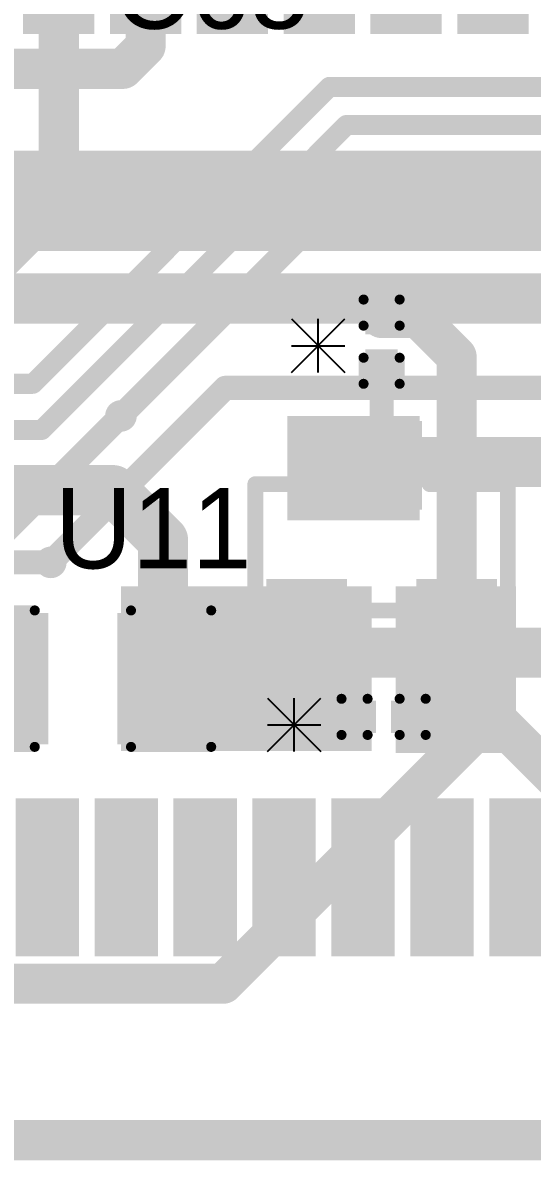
# Model space of a CAD drawing. Header units: millimetres. Extents: x 0.85 to 4.91, y 0.77 to 5.15.
# Drawn here: x 2.192 to 2.446, y 3.583 to 4.15 of the extents above; entities that cross this region are included whole.
import ezdxf

# ---------------------------------------------------------------- set-up
doc = ezdxf.new("R2010")
doc.units = ezdxf.units.MM
doc.header["$MEASUREMENT"] = 0
for name, color, linetype in [('BottomLayer', 5, 'Continuous'), ('BottomPaste', 16, 'Continuous'), ('BottomSolder', 6, 'Continuous'), ('MultiLayer', 9, 'Continuous'), ('TopLayer', 1, 'Continuous'), ('TopOverlay', 2, 'Continuous'), ('TopPaste', 8, 'Continuous'), ('TopSolder', 216, 'Continuous'), ('ViaHoleLayer', 16, 'Continuous')]:
    doc.layers.add(name, color=color, linetype=linetype)

# ---------------------------------------------------------------- blocks, each defined once
blk = doc.blocks.new('S5P4418_B_8')
at = {"layer": 'BottomLayer'}
for points in [[(-0.51181, 1.02756), (-0.51181, 0.98032), (-0.48425, 1.02756), (-0.48425, 0.98032)], [(-0.4685, 1.02756), (-0.4685, 0.98032), (-0.44094, 1.02756), (-0.44094, 0.98032)], [(-0.4252, 1.02756), (-0.4252, 0.98032), (-0.39764, 1.02756), (-0.39764, 0.98032)], [(-0.38189, 1.02756), (-0.38189, 0.98032), (-0.35433, 1.02756), (-0.35433, 0.98032)], [(-0.33858, 1.02756), (-0.33858, 0.98032), (-0.31102, 1.02756), (-0.31102, 0.98032)], [(-0.29528, 1.02756), (-0.29528, 0.98032), (-0.26772, 1.02756), (-0.26772, 0.98032)]]:
    blk.add_solid(points, dxfattribs=at)
at = {"layer": 'BottomPaste'}
for points in [[(-0.51181, 1.02756), (-0.51181, 0.98032), (-0.48425, 1.02756), (-0.48425, 0.98032)], [(-0.4685, 1.02756), (-0.4685, 0.98032), (-0.44094, 1.02756), (-0.44094, 0.98032)], [(-0.4252, 1.02756), (-0.4252, 0.98032), (-0.39764, 1.02756), (-0.39764, 0.98032)], [(-0.38189, 1.02756), (-0.38189, 0.98032), (-0.35433, 1.02756), (-0.35433, 0.98032)], [(-0.33858, 1.02756), (-0.33858, 0.98032), (-0.31102, 1.02756), (-0.31102, 0.98032)], [(-0.29528, 1.02756), (-0.29528, 0.98032), (-0.26772, 1.02756), (-0.26772, 0.98032)]]:
    blk.add_solid(points, dxfattribs=at)
at = {"layer": 'BottomSolder'}
for points in [[(-0.51581, 1.03156), (-0.51581, 0.97632), (-0.48025, 1.03156), (-0.48025, 0.97632)], [(-0.4725, 1.03156), (-0.4725, 0.97632), (-0.43694, 1.03156), (-0.43694, 0.97632)], [(-0.4292, 1.03156), (-0.4292, 0.97632), (-0.39364, 1.03156), (-0.39364, 0.97632)], [(-0.38589, 1.03156), (-0.38589, 0.97632), (-0.35033, 1.03156), (-0.35033, 0.97632)], [(-0.34258, 1.03156), (-0.34258, 0.97632), (-0.30702, 1.03156), (-0.30702, 0.97632)], [(-0.29928, 1.03156), (-0.29928, 0.97632), (-0.26372, 1.03156), (-0.26372, 0.97632)]]:
    blk.add_solid(points, dxfattribs=at)
blk = doc.blocks.new('SIM7100AS2_10671_133')
at = {"layer": 'TopLayer'}
for points in [[(-0.22835, 0.62992), (-0.22835, 0.55906), (-0.20472, 0.62992), (-0.20472, 0.55906)], [(-0.18898, 0.62992), (-0.18898, 0.55906), (-0.16535, 0.62992), (-0.16535, 0.55906)], [(-0.14961, 0.62992), (-0.14961, 0.55906), (-0.12598, 0.62992), (-0.12598, 0.55906)], [(-0.11024, 0.62992), (-0.11024, 0.55906), (-0.08661, 0.62992), (-0.08661, 0.55906)], [(-0.07087, 0.62992), (-0.07087, 0.55906), (-0.04724, 0.62992), (-0.04724, 0.55906)], [(-0.0315, 0.62992), (-0.0315, 0.55906), (-0.00787, 0.62992), (-0.00787, 0.55906)], [(0.00787, 0.62992), (0.00787, 0.55906), (0.0315, 0.62992), (0.0315, 0.55906)]]:
    blk.add_solid(points, dxfattribs=at)
at = {"layer": 'TopPaste'}
for points in [[(-0.22835, 0.62992), (-0.22835, 0.55906), (-0.20472, 0.62992), (-0.20472, 0.55906)], [(-0.18898, 0.62992), (-0.18898, 0.55906), (-0.16535, 0.62992), (-0.16535, 0.55906)], [(-0.14961, 0.62992), (-0.14961, 0.55906), (-0.12598, 0.62992), (-0.12598, 0.55906)], [(-0.11024, 0.62992), (-0.11024, 0.55906), (-0.08661, 0.62992), (-0.08661, 0.55906)], [(-0.07087, 0.62992), (-0.07087, 0.55906), (-0.04724, 0.62992), (-0.04724, 0.55906)], [(-0.0315, 0.62992), (-0.0315, 0.55906), (-0.00787, 0.62992), (-0.00787, 0.55906)], [(0.00787, 0.62992), (0.00787, 0.55906), (0.0315, 0.62992), (0.0315, 0.55906)]]:
    blk.add_solid(points, dxfattribs=at)
at = {"layer": 'TopSolder'}
for points in [[(-0.23235, 0.63392), (-0.23235, 0.55506), (-0.20072, 0.63392), (-0.20072, 0.55506)], [(-0.19298, 0.63392), (-0.19298, 0.55506), (-0.16135, 0.63392), (-0.16135, 0.55506)], [(-0.15361, 0.63392), (-0.15361, 0.55506), (-0.12198, 0.63392), (-0.12198, 0.55506)], [(-0.11424, 0.63392), (-0.11424, 0.55506), (-0.08261, 0.63392), (-0.08261, 0.55506)], [(-0.07487, 0.63392), (-0.07487, 0.55506), (-0.04324, 0.63392), (-0.04324, 0.55506)], [(-0.0355, 0.63392), (-0.0355, 0.55506), (-0.00387, 0.63392), (-0.00387, 0.55506)], [(0.00387, 0.63392), (0.00387, 0.55506), (0.0355, 0.63392), (0.0355, 0.55506)]]:
    blk.add_solid(points, dxfattribs=at)
blk = doc.blocks.new('SOT_23_135')
at = {"layer": 'TopLayer'}
for points in [[(-0.01614, 0.02126), (0.01614, 0.02126), (-0.01614, 0.05748), (0.01614, 0.05748)], [(-0.05354, -0.05748), (-0.02126, -0.05748), (-0.05354, -0.02126), (-0.02126, -0.02126)], [(0.02126, -0.05748), (0.05354, -0.05748), (0.02126, -0.02126), (0.05354, -0.02126)]]:
    blk.add_solid(points, dxfattribs=at)
at = {"layer": 'TopOverlay', "const_width": 0.00787}
for points in [[(-0.063, -0.03), (-0.063, 0.03)], [(-0.063, 0.03), (-0.024, 0.03)], [(0.024, 0.03), (0.063, 0.03)], [(0.063, -0.03), (0.063, 0.03)], [(-0.013, -0.033), (0.013, -0.033)]]:
    blk.add_lwpolyline(points, dxfattribs=at)
at = {"layer": 'TopOverlay'}
for points, const_width in [([(-0.06497, 0.03, 1), (-0.06103, 0.03, 1)], 0.00394), ([(-0.06497, 0.03, 1), (-0.06103, 0.03, 1)], 0.00394), ([(-0.02597, 0.03, 1), (-0.02203, 0.03, 1)], 0.00394), ([(0.02203, 0.03, 1), (0.02597, 0.03, 1)], 0.00394), ([(0.06103, 0.03, 1), (0.06497, 0.03, 1)], 0.00394), ([(0.06103, 0.03, 1), (0.06497, 0.03, 1)], 0.00394), ([(-0.06497, -0.03, 1), (-0.06103, -0.03, 1)], 0.00394), ([(0.06103, -0.03, 1), (0.06497, -0.03, 1)], 0.00394), ([(-0.01497, -0.033, 1), (-0.01103, -0.033, 1)], 0.00394), ([(0.01103, -0.033, 1), (0.01497, -0.033, 1)], 0.00394), ([(-0.06439, -0.045, 1), (-0.07161, -0.045, 1)], 0.01), ([(-0.07411, -0.045, 1), (-0.06911, -0.045, 1)], 0.005), ([(-0.06689, -0.045, 1), (-0.06189, -0.045, 1)], 0.005)]:
    blk.add_lwpolyline(points, format="xyb", close=True, dxfattribs=dict(at, const_width=const_width))
at = {"layer": 'TopPaste'}
for points in [[(-0.01614, 0.02126), (0.01614, 0.02126), (-0.01614, 0.05748), (0.01614, 0.05748)], [(-0.05354, -0.05748), (-0.02126, -0.05748), (-0.05354, -0.02126), (-0.02126, -0.02126)], [(0.02126, -0.05748), (0.05354, -0.05748), (0.02126, -0.02126), (0.05354, -0.02126)]]:
    blk.add_solid(points, dxfattribs=at)
at = {"layer": 'TopSolder'}
for points in [[(-0.02014, 0.01726), (0.02014, 0.01726), (-0.02014, 0.06148), (0.02014, 0.06148)], [(-0.05754, -0.06148), (-0.01726, -0.06148), (-0.05754, -0.01726), (-0.01726, -0.01726)], [(0.01726, -0.06148), (0.05754, -0.06148), (0.01726, -0.01726), (0.05754, -0.01726)]]:
    blk.add_solid(points, dxfattribs=at)
blk = doc.blocks.new('CAP_0201_224')
at = {"layer": 'TopLayer'}
for points in [[(-0.01772, -0.00591), (-0.00591, -0.00591), (-0.01772, 0.00591), (-0.00591, 0.00591)], [(0.00591, -0.00591), (0.01772, -0.00591), (0.00591, 0.00591), (0.01772, 0.00591)]]:
    blk.add_solid(points, dxfattribs=at)
at = {"layer": 'TopOverlay', "const_width": 0.005}
for points in [[(-0.021, 0.009), (-0.008, 0.009)], [(-0.021, 0.009), (-0.021, -0.009)], [(0.008, 0.009), (0.021, 0.009)], [(0.021, 0.009), (0.021, -0.009)], [(-0.021, -0.009), (-0.008, -0.009)], [(0.008, -0.009), (0.021, -0.009)]]:
    blk.add_lwpolyline(points, dxfattribs=at)
at = {"layer": 'TopOverlay', "const_width": 0.0025}
for points in [[(-0.02225, 0.009, 1), (-0.01975, 0.009, 1)], [(-0.02225, 0.009, 1), (-0.01975, 0.009, 1)], [(-0.00925, 0.009, 1), (-0.00675, 0.009, 1)], [(0.00675, 0.009, 1), (0.00925, 0.009, 1)], [(0.01975, 0.009, 1), (0.02225, 0.009, 1)], [(0.01975, 0.009, 1), (0.02225, 0.009, 1)], [(-0.02225, -0.009, 1), (-0.01975, -0.009, 1)], [(-0.02225, -0.009, 1), (-0.01975, -0.009, 1)], [(-0.00925, -0.009, 1), (-0.00675, -0.009, 1)], [(0.00675, -0.009, 1), (0.00925, -0.009, 1)], [(0.01975, -0.009, 1), (0.02225, -0.009, 1)], [(0.01975, -0.009, 1), (0.02225, -0.009, 1)]]:
    blk.add_lwpolyline(points, format="xyb", close=True, dxfattribs=at)
at = {"layer": 'TopPaste'}
for points in [[(-0.01772, -0.00591), (-0.00591, -0.00591), (-0.01772, 0.00591), (-0.00591, 0.00591)], [(0.00591, -0.00591), (0.01772, -0.00591), (0.00591, 0.00591), (0.01772, 0.00591)]]:
    blk.add_solid(points, dxfattribs=at)
at = {"layer": 'TopSolder'}
for points in [[(-0.01988, -0.00807), (-0.00374, -0.00807), (-0.01988, 0.00807), (-0.00374, 0.00807)], [(0.00374, -0.00807), (0.01988, -0.00807), (0.00374, 0.00807), (0.01988, 0.00807)]]:
    blk.add_solid(points, dxfattribs=at)
blk = doc.blocks.new('CAP_0201_225')
at = {"layer": 'TopLayer'}
for points in [[(-0.01772, -0.00591), (-0.00591, -0.00591), (-0.01772, 0.00591), (-0.00591, 0.00591)], [(0.00591, -0.00591), (0.01772, -0.00591), (0.00591, 0.00591), (0.01772, 0.00591)]]:
    blk.add_solid(points, dxfattribs=at)
at = {"layer": 'TopOverlay', "const_width": 0.005}
for points in [[(-0.021, 0.009), (-0.008, 0.009)], [(-0.021, -0.009), (-0.021, 0.009)], [(0.008, 0.009), (0.021, 0.009)], [(0.021, -0.009), (0.021, 0.009)], [(-0.021, -0.009), (-0.008, -0.009)], [(0.008, -0.009), (0.021, -0.009)]]:
    blk.add_lwpolyline(points, dxfattribs=at)
at = {"layer": 'TopOverlay', "const_width": 0.0025}
for points in [[(-0.02225, 0.009, 1), (-0.01975, 0.009, 1)], [(-0.02225, 0.009, 1), (-0.01975, 0.009, 1)], [(-0.00925, 0.009, 1), (-0.00675, 0.009, 1)], [(0.00675, 0.009, 1), (0.00925, 0.009, 1)], [(0.01975, 0.009, 1), (0.02225, 0.009, 1)], [(0.01975, 0.009, 1), (0.02225, 0.009, 1)], [(-0.02225, -0.009, 1), (-0.01975, -0.009, 1)], [(-0.02225, -0.009, 1), (-0.01975, -0.009, 1)], [(-0.00925, -0.009, 1), (-0.00675, -0.009, 1)], [(0.00675, -0.009, 1), (0.00925, -0.009, 1)], [(0.01975, -0.009, 1), (0.02225, -0.009, 1)], [(0.01975, -0.009, 1), (0.02225, -0.009, 1)]]:
    blk.add_lwpolyline(points, format="xyb", close=True, dxfattribs=at)
at = {"layer": 'TopPaste'}
for points in [[(-0.01772, -0.00591), (-0.00591, -0.00591), (-0.01772, 0.00591), (-0.00591, 0.00591)], [(0.00591, -0.00591), (0.01772, -0.00591), (0.00591, 0.00591), (0.01772, 0.00591)]]:
    blk.add_solid(points, dxfattribs=at)
at = {"layer": 'TopSolder'}
for points in [[(-0.01988, -0.00807), (-0.00374, -0.00807), (-0.01988, 0.00807), (-0.00374, 0.00807)], [(0.00374, -0.00807), (0.01988, -0.00807), (0.00374, 0.00807), (0.01988, 0.00807)]]:
    blk.add_solid(points, dxfattribs=at)
blk = doc.blocks.new('C__0805_248')
at = {"layer": 'TopLayer'}
for points in [[(-0.06, -0.03), (-0.02, -0.03), (-0.06, 0.03), (-0.02, 0.03)], [(0.02, -0.03), (0.06, -0.03), (0.02, 0.03), (0.06, 0.03)]]:
    blk.add_solid(points, dxfattribs=at)
at = {"layer": 'TopOverlay', "const_width": 0.005}
for points in [[(-0.064, 0.034), (-0.064, -0.034)], [(-0.024, 0.034), (-0.064, 0.034)], [(0.064, 0.034), (0.024, 0.034)], [(0.064, 0.034), (0.064, -0.034)], [(-0.024, -0.034), (-0.064, -0.034)], [(0.064, -0.034), (0.024, -0.034)]]:
    blk.add_lwpolyline(points, dxfattribs=at)
at = {"layer": 'TopOverlay', "const_width": 0.0025}
for points in [[(-0.06525, 0.034, 1), (-0.06275, 0.034, 1)], [(-0.06525, 0.034, 1), (-0.06275, 0.034, 1)], [(-0.02525, 0.034, 1), (-0.02275, 0.034, 1)], [(0.02275, 0.034, 1), (0.02525, 0.034, 1)], [(0.06275, 0.034, 1), (0.06525, 0.034, 1)], [(0.06275, 0.034, 1), (0.06525, 0.034, 1)], [(-0.06525, -0.034, 1), (-0.06275, -0.034, 1)], [(-0.06525, -0.034, 1), (-0.06275, -0.034, 1)], [(-0.02525, -0.034, 1), (-0.02275, -0.034, 1)], [(0.02275, -0.034, 1), (0.02525, -0.034, 1)], [(0.06275, -0.034, 1), (0.06525, -0.034, 1)], [(0.06275, -0.034, 1), (0.06525, -0.034, 1)]]:
    blk.add_lwpolyline(points, format="xyb", close=True, dxfattribs=at)
at = {"layer": 'TopPaste'}
for points in [[(-0.06, -0.03), (-0.02, -0.03), (-0.06, 0.03), (-0.02, 0.03)], [(0.02, -0.03), (0.06, -0.03), (0.02, 0.03), (0.06, 0.03)]]:
    blk.add_solid(points, dxfattribs=at)
at = {"layer": 'TopSolder'}
for points in [[(-0.06276, -0.03276), (-0.01724, -0.03276), (-0.06276, 0.03276), (-0.01724, 0.03276)], [(0.01724, -0.03276), (0.06276, -0.03276), (0.01724, 0.03276), (0.06276, 0.03276)]]:
    blk.add_solid(points, dxfattribs=at)

msp = doc.modelspace()

# ---------------------------------------------------------------- linework, layer by layer
at = {"layer": 'BottomLayer'}
for points, const_width in [([(2.25328, 4.13828), (2.25328, 4.17194)], 0.02), ([(2.242, 4.127), (2.25328, 4.13828)], 0.02), ([(2.103, 4.127), (2.242, 4.127)], 0.02), ([(2.07398, 4.06125), (3.537, 4.06125)], 0.05), ([(1.9355, 4.0125), (2.759, 4.0125)], 0.025), ([(2.206, 3.881), (2.293, 3.968)], 0.012), ([(2.293, 3.968), (3.076, 3.968)], 0.012), ([(2.055, 3.768), (2.241, 3.954)], 0.012), ([(2.339, 3.931), (3.456, 3.931)], 0.025), ([(2.306, 3.8), (2.342, 3.836)], 0.025), ([(2.342, 3.836), (2.579, 3.836)], 0.025), ([(2.292, 3.671), (2.426, 3.805)], 0.02), ([(2.426, 3.805), (2.458, 3.773)], 0.02), ([(2.125, 3.671), (2.292, 3.671)], 0.02)]:
    msp.add_lwpolyline(points, dxfattribs=dict(at, const_width=const_width))
for points, const_width in [([(2.24828, 4.13828, 1), (2.25828, 4.13828, 1)], 0.01), ([(2.24828, 4.13828, 1), (2.25828, 4.13828, 1)], 0.01), ([(2.237, 4.127, 1), (2.247, 4.127, 1)], 0.01), ([(2.237, 4.127, 1), (2.247, 4.127, 1)], 0.01), ([(2.29, 3.968, 1), (2.296, 3.968, 1)], 0.006), ([(2.29, 3.968, 1), (2.296, 3.968, 1)], 0.006), ([(2.23706, 3.954, 1), (2.24494, 3.954, 1)], 0.00787), ([(2.238, 3.954, 1), (2.244, 3.954, 1)], 0.006), ([(2.33275, 3.931, 1), (2.34525, 3.931, 1)], 0.0125), ([(2.33309, 3.931, 1), (2.34491, 3.931, 1)], 0.01181), ([(2.20206, 3.881, 1), (2.20994, 3.881, 1)], 0.00787), ([(2.203, 3.881, 1), (2.209, 3.881, 1)], 0.006), ([(2.33575, 3.836, 1), (2.34825, 3.836, 1)], 0.0125), ([(2.33575, 3.836, 1), (2.34825, 3.836, 1)], 0.0125), ([(2.29975, 3.8, 1), (2.31225, 3.8, 1)], 0.0125), ([(2.421, 3.805, 1), (2.431, 3.805, 1)], 0.01), ([(2.421, 3.805, 1), (2.431, 3.805, 1)], 0.01), ([(2.42206, 3.805, 1), (2.42994, 3.805, 1)], 0.00787), ([(2.30206, 3.8, 1), (2.30994, 3.8, 1)], 0.00787), ([(2.287, 3.671, 1), (2.297, 3.671, 1)], 0.01), ([(2.287, 3.671, 1), (2.297, 3.671, 1)], 0.01)]:
    msp.add_lwpolyline(points, format="xyb", close=True, dxfattribs=dict(at, const_width=const_width))
at = {"layer": 'MultiLayer'}
for points, const_width in [([(2.23706, 3.954, 1), (2.24494, 3.954, 1)], 0.00787), ([(2.33309, 3.931, 1), (2.34491, 3.931, 1)], 0.01181), ([(2.20206, 3.881, 1), (2.20994, 3.881, 1)], 0.00787), ([(2.42206, 3.805, 1), (2.42994, 3.805, 1)], 0.00787), ([(2.30206, 3.8, 1), (2.30994, 3.8, 1)], 0.00787)]:
    msp.add_lwpolyline(points, format="xyb", close=True, dxfattribs=dict(at, const_width=const_width))
at = {"layer": 'TopLayer'}
for points, const_width in [([(2.21, 4.06072), (2.21, 4.213)], 0.02), ([(2.197, 3.97), (2.345, 4.118)], 0.01), ([(2.345, 4.118), (2.748, 4.118)], 0.01), ([(2.20148, 3.947), (2.35348, 4.099)], 0.01), ([(2.35348, 4.099), (2.763, 4.099)], 0.01), ([(2.241, 3.954), (2.365, 4.078)], 0.012), ([(2.365, 4.078), (2.782, 4.078)], 0.012), ([(2.006, 3.85672), (2.21, 4.06072)], 0.02), ([(2.371, 4.00281), (2.38919, 4.00281)], 0.02), ([(2.38919, 4.00281), (2.4084, 3.9836)], 0.02), ([(2.4084, 3.85063), (2.4084, 3.9836)], 0.02), ([(2.371, 3.92937), (2.371, 3.97919)], 0.012), ([(2.162, 3.97), (2.197, 3.97)], 0.01), ([(2.14, 3.947), (2.20148, 3.947)], 0.01), ([(2.108, 3.917), (2.237, 3.917)], 0.025), ([(2.237, 3.917), (2.262, 3.892)], 0.025), ([(2.262, 3.82304), (2.262, 3.892)], 0.025), ([(2.08, 3.881), (2.206, 3.881)], 0.012), ([(2.3336, 3.812), (2.3336, 3.85063)], 0.012), ([(2.261, 3.812), (2.3336, 3.812)], 0.012), ([(2.3336, 3.812), (2.35219, 3.812)], 0.012), ([(2.35219, 3.812), (2.36019, 3.804)], 0.012), ([(2.147, 3.593), (3.419, 3.593)], 0.02)]:
    msp.add_lwpolyline(points, dxfattribs=dict(at, const_width=const_width))
for points, const_width in [([(2.3425, 4.118, 1), (2.3475, 4.118, 1)], 0.005), ([(2.3425, 4.118, 1), (2.3475, 4.118, 1)], 0.005), ([(2.35098, 4.099, 1), (2.35598, 4.099, 1)], 0.005), ([(2.35098, 4.099, 1), (2.35598, 4.099, 1)], 0.005), ([(2.362, 4.078, 1), (2.368, 4.078, 1)], 0.006), ([(2.362, 4.078, 1), (2.368, 4.078, 1)], 0.006), ([(2.205, 4.06072, 1), (2.215, 4.06072, 1)], 0.01), ([(2.205, 4.06072, 1), (2.215, 4.06072, 1)], 0.01), ([(2.366, 4.00281, 1), (2.376, 4.00281, 1)], 0.01), ([(2.38419, 4.00281, 1), (2.39419, 4.00281, 1)], 0.01), ([(2.38419, 4.00281, 1), (2.39419, 4.00281, 1)], 0.01), ([(2.4034, 3.9836, 1), (2.4134, 3.9836, 1)], 0.01), ([(2.4034, 3.9836, 1), (2.4134, 3.9836, 1)], 0.01), ([(2.368, 3.97919, 1), (2.374, 3.97919, 1)], 0.006), ([(2.1945, 3.97, 1), (2.1995, 3.97, 1)], 0.005), ([(2.1945, 3.97, 1), (2.1995, 3.97, 1)], 0.005), ([(2.23706, 3.954, 1), (2.24494, 3.954, 1)], 0.00787), ([(2.238, 3.954, 1), (2.244, 3.954, 1)], 0.006), ([(2.19898, 3.947, 1), (2.20398, 3.947, 1)], 0.005), ([(2.19898, 3.947, 1), (2.20398, 3.947, 1)], 0.005), ([(2.33309, 3.931, 1), (2.34491, 3.931, 1)], 0.01181), ([(2.368, 3.92937, 1), (2.374, 3.92937, 1)], 0.006), ([(2.23075, 3.917, 1), (2.24325, 3.917, 1)], 0.0125), ([(2.23075, 3.917, 1), (2.24325, 3.917, 1)], 0.0125), ([(2.25575, 3.892, 1), (2.26825, 3.892, 1)], 0.0125), ([(2.25575, 3.892, 1), (2.26825, 3.892, 1)], 0.0125), ([(2.20206, 3.881, 1), (2.20994, 3.881, 1)], 0.00787), ([(2.203, 3.881, 1), (2.209, 3.881, 1)], 0.006), ([(2.3306, 3.85063, 1), (2.3366, 3.85063, 1)], 0.006), ([(2.4034, 3.85063, 1), (2.4134, 3.85063, 1)], 0.01), ([(2.25575, 3.82304, 1), (2.26825, 3.82304, 1)], 0.0125), ([(2.258, 3.812, 1), (2.264, 3.812, 1)], 0.006), ([(2.3306, 3.812, 1), (2.3366, 3.812, 1)], 0.006), ([(2.3306, 3.812, 1), (2.3366, 3.812, 1)], 0.006), ([(2.3306, 3.812, 1), (2.3366, 3.812, 1)], 0.006), ([(2.34919, 3.812, 1), (2.35519, 3.812, 1)], 0.006), ([(2.34919, 3.812, 1), (2.35519, 3.812, 1)], 0.006), ([(2.42206, 3.805, 1), (2.42994, 3.805, 1)], 0.00787), ([(2.30206, 3.8, 1), (2.30994, 3.8, 1)], 0.00787), ([(2.35719, 3.804, 1), (2.36319, 3.804, 1)], 0.006)]:
    msp.add_lwpolyline(points, format="xyb", close=True, dxfattribs=dict(at, const_width=const_width))
for points in [[(2.324, 3.902), (2.39, 3.902), (2.324, 3.954), (2.39, 3.954)], [(2.36602, 3.869), (2.241, 3.869), (2.36602, 3.787), (2.241, 3.787)], [(2.37798, 3.786), (2.438, 3.786), (2.37798, 3.869), (2.438, 3.869)]]:
    msp.add_solid(points, dxfattribs=at)
at = {"layer": 'TopOverlay'}
for p, q in [((2.326, 4.00232), (2.35266, 3.97566)), ((2.326, 3.97566), (2.35266, 4.00232)), ((2.33933, 3.97566), (2.33933, 4.00232)), ((2.326, 3.98899), (2.35266, 3.98899)), ((2.314, 3.81332), (2.34066, 3.78666)), ((2.314, 3.78666), (2.34066, 3.81332)), ((2.32733, 3.78666), (2.32733, 3.81332)), ((2.314, 3.79999), (2.34066, 3.79999))]:
    msp.add_line(p, q, dxfattribs=at)
at = {"layer": 'ViaHoleLayer'}
for points, const_width in [([(2.23903, 3.954, 1), (2.24297, 3.954, 1)], 0.00394), ([(2.33605, 3.931, 1), (2.34195, 3.931, 1)], 0.00591), ([(2.20403, 3.881, 1), (2.20797, 3.881, 1)], 0.00394), ([(2.42403, 3.805, 1), (2.42797, 3.805, 1)], 0.00394), ([(2.30403, 3.8, 1), (2.30797, 3.8, 1)], 0.00394)]:
    msp.add_lwpolyline(points, format="xyb", close=True, dxfattribs=dict(at, const_width=const_width))

# ---------------------------------------------------------------- block references
for name, p, rotation in [('S5P4418_B_8', (2.708, 3.168), 360), ('CAP_0201_224', (2.371, 3.991), 90), ('C__0805_248', (2.222, 3.82304), 180), ('CAP_0201_225', (2.372, 3.804), 360)]:
    msp.add_blockref(name, p, dxfattribs=dict(rotation=rotation))
for name, p in [('SOT_23_135', (2.371, 3.89)), ('SIM7100AS2_10671_133', (2.4208, 3.12951))]:
    msp.add_blockref(name, p)

# ---------------------------------------------------------------- texts
at = {"layer": 'TopOverlay'}
for s, p in [('C65', (2.237, 4.147)), ('U11', (2.208, 3.878))]:
    msp.add_text(s, height=0.04, dxfattribs=at).set_placement(p)

doc.saveas('drawing.dxf')
